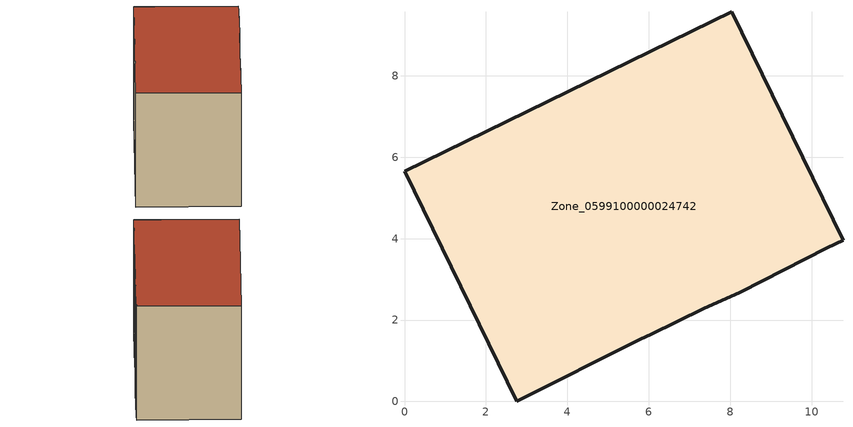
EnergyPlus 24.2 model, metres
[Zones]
Zone_0599100000024742
 floor ground (C_G): 8.24,2.68 7.34,2.28 6.06,1.66 5.8,1.52 2.76,0 0,5.65 8.04,9.58 10.77,3.96 10.39,3.78 z0
 wall outside (C_F): 10.77,3.96 8.04,9.58 0,5.65 2.76,0 5.8,1.52 6.06,1.66 7.34,2.28 8.24,2.68 10.39,3.78 10.77,3.96 z0:8.27
 roof outside (C_R): 7.34,2.28 8.24,2.68 10.39,3.78 10.77,3.96 8.04,9.58 0,5.65 2.76,0 5.8,1.52 6.06,1.66 z8.27
[BUILDING]
Pand.0599100000024742: North Axis=0; Terrain=City; Loads Convergence Tolerance Value=0.04; Temperature Convergence Tolerance Value=0.4; Solar Distribution=FullExterior; Maximum Number of Warmup Days=25; Minimum Number of Warmup Days=1
[Site:Location]
Rotterdam.The.Hague.AP_ZH_NLD Design_Conditions: Latitude=51.96; Longitude=4.45; Time Zone=1; Elevation=-4.5
[SITE:GROUNDTEMPERATURE:BUILDINGSURFACE]
18, 18, 18, 18, 18, 18, 18, 18, 18, 18, 18, 18
[MATERIAL] Thermal Absorptance=0.9; Solar Absorptance=0.7; Visible Absorptance=0.7
Name | Roughness | Thickness | Conductivity | Density | Specific Heat
G.TC.1965-1974 | MediumSmooth | 0.15 | 0.882353 | 540 | 1210
F.TC.1965-1974 | Rough | 0.3 | 0.697674 | 1920 | 840
R.TC.1965-1974 | MediumRough | 0.2 | 0.232558 | 1500 | 1000
[CONSTRUCTION]
C_G: G.TC.1965-1974
C_F: F.TC.1965-1974
C_R: R.TC.1965-1974
[ZONE]
Zone_0599100000024742: Type=1; Multiplier=1; Ceiling Height=Autocalculate; Volume=Autocalculate; Floor Area=autocalculate; Part of Total Floor Area=Yes
[ZONEINFILTRATION:DESIGNFLOWRATE]
Infil_Zone_0599100000024742: Zone or ZoneList or Space or SpaceList=Zone_0599100000024742; Schedule=AlwaysOn; Design Flow Rate Calculation Method=Flow/Area; Flow Rate per Floor Area=0.003; Constant Term Coefficient=1; Temperature Term Coefficient=0; Velocity Term Coefficient=0; Velocity Squared Term Coefficient=0
[HVACTEMPLATE:ZONE:IDEALLOADSAIRSYSTEM]
Zone_0599100000024742: Maximum Heating Supply Air Temperature=50; Minimum Cooling Supply Air Temperature=13; Maximum Heating Supply Air Humidity Ratio=0.0156; Minimum Cooling Supply Air Humidity Ratio=0.0077; Heating Limit=NoLimit; Cooling Limit=NoLimit; Dehumidification Control Type=ConstantSensibleHeatRatio; Cooling Sensible Heat Ratio=0.7; Dehumidification Setpoint=60; Humidification Control Type=None; Humidification Setpoint=30; Outdoor Air Method=None; Outdoor Air Flow Rate per Person=0.00944; Outdoor Air Flow Rate per Zone Floor Area=0; Outdoor Air Flow Rate per Zone=0; Demand Controlled Ventilation Type=None; Outdoor Air Economizer Type=NoEconomizer; Heat Recovery Type=None; Sensible Heat Recovery Effectiveness=0.7; Latent Heat Recovery Effectiveness=0.65
[ZONECONTROL:THERMOSTAT]
ThermostatControl_Zone_0599100000024742: Zone or ZoneList=Zone_0599100000024742; Control Type Schedule=DualSetpointControlType; Control 1=Thermostat_Zone_0599100000024742; Temperature Difference Between Cutout And Setpoint=0
[THERMOSTATSETPOINT:DUALSETPOINT]
Thermostat_Zone_0599100000024742: Heating Setpoint Temperature Schedule=HeatingSetpoint_Zone_0599100000024742; Cooling Setpoint Temperature Schedule=CoolingSetpoint_Zone_0599100000024742
[SCHEDULE:COMPACT]
HeatingSetpoint_Zone_0599100000024742: Through: 12/31, For: AllDays, Until: 24:00, 21
CoolingSetpoint_Zone_0599100000024742: Through: 12/31, For: AllDays, Until: 24:00, 24
DualSetpointControlType: Through: 12/31, For: AllDays, Until: 24:00, 4
AlwaysOn: Through: 12/31, For: AllDays, Until: 24:00, 1
